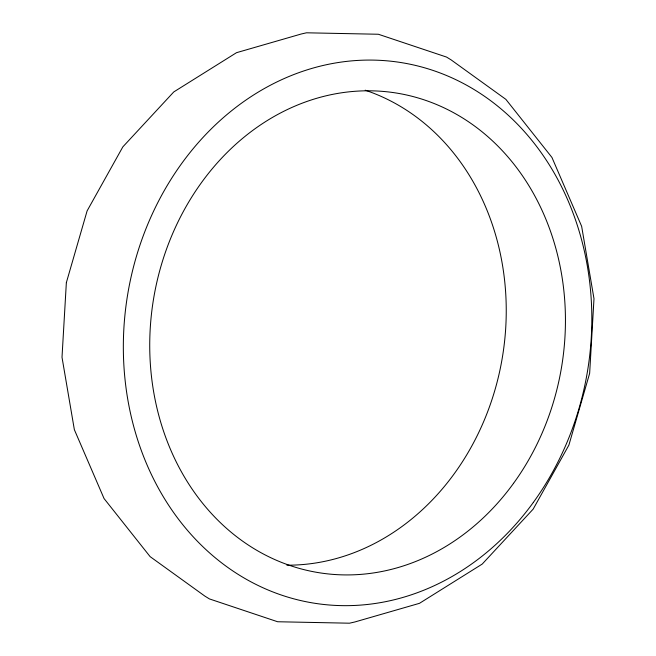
<?xml version="1.0" encoding="UTF-8"?>
<svg xmlns="http://www.w3.org/2000/svg" width="656" height="656" viewBox="0 0 656 656"><rect width="100%" height="100%" fill="white"/><g stroke="black" fill="none" stroke-linecap="round" stroke-linejoin="round"><path stroke-width="0.98" d="M365.203 90.2A242.941 206.837 -80.7 0 1 502.463 356.815A242.941 206.837 -80.7 0 1 286.869 565.185M66.354 282.654L62.008 357.274L74.358 429.672L104.058 498.552L150.126 556.641L204.869 596.107L209.444 598.928L277.644 621.749L349.5 623.2L354.773 621.995L419.479 603.323L482.226 564.07L533.156 509.13L568.891 445.112L589.646 373.346L593.992 298.726L581.642 226.328L551.942 157.448L505.874 99.359L451.131 59.893L446.556 57.072L378.356 34.251L306.5 32.8L301.227 34.005L236.521 52.677L173.774 91.93L122.844 146.87L87.109 210.888L66.354 282.654M513.558 483.308A242.941 206.837 -80.7 0 0 398.659 93.423A242.941 206.837 -80.7 0 0 160.613 421.874A242.941 206.837 -80.7 0 0 513.558 483.308M533.353 502.406A273.773 233.085 -80.7 0 0 403.866 63.033A273.773 233.085 -80.7 0 0 135.603 433.165A273.773 233.085 -80.7 0 0 533.353 502.406"/></g></svg>
